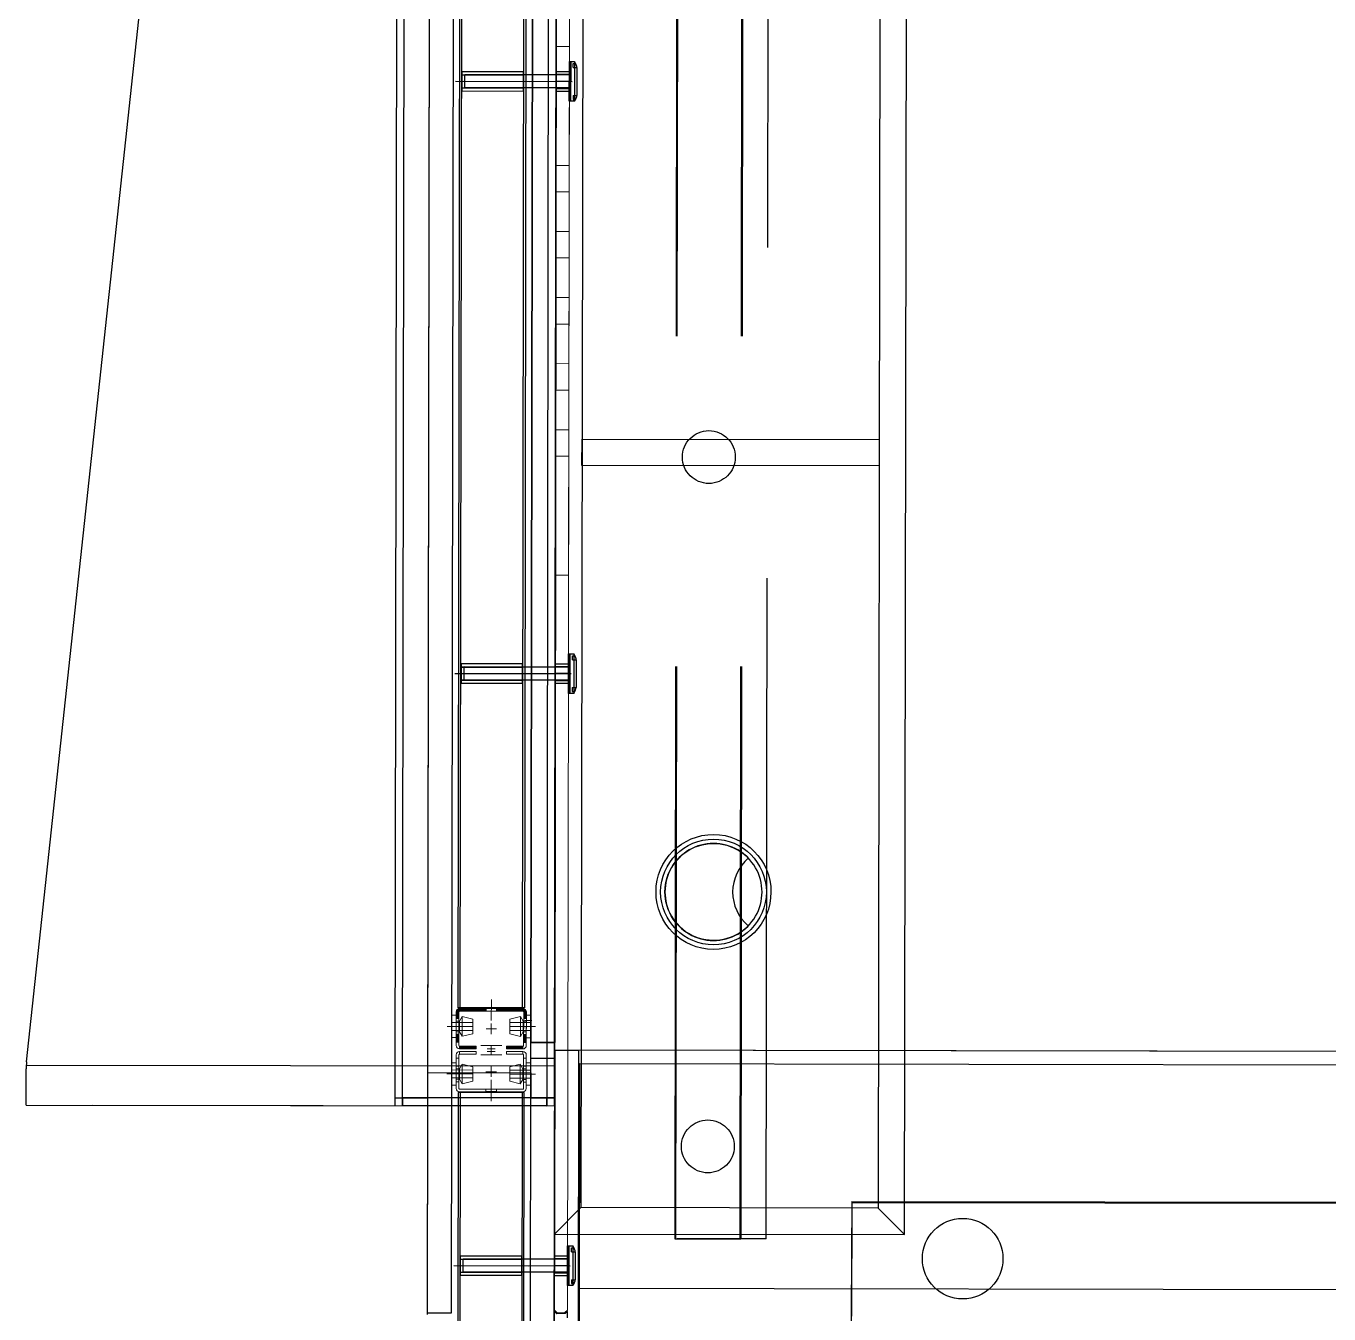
# Model space of a CAD drawing. Header units: inches. Extents: x 54 to 199, y 70 to 109.
# Drawn here: x 143.921 to 144.907, y 83.26 to 84.234 of the extents above; entities that cross this region are included whole.
import ezdxf
from ezdxf.enums import TextEntityAlignment as Align

# ---------------------------------------------------------------- set-up
doc = ezdxf.new("R2010")
doc.units = ezdxf.units.IN
doc.header["$MEASUREMENT"] = 0
for name, pattern in [('ACAD_ISO02W100', [15, 12, -3]), ('ACAD_ISO03W100', [30, 12, -18]), ('CENTERX2', [4, 2.5, -0.5, 0.5, -0.5]), ('DASHDOT', [1, 0.5, -0.25, 0, -0.25]), ('DASHED', [0.75, 0.5, -0.25]), ('DGN Style 2', [0.635854, 0.381513, -0.254342]), ('DGN Style 4', [470.164695, 234.8475, -117.42375, 0.469695, -117.42375]), ('HIDDEN2', [0.1875, 0.125, -0.0625]), ('HIDDENX2', [0.75, 0.5, -0.25])]:
    doc.linetypes.add(name, pattern=pattern)
for name, color, linetype in [('1501', 6, 'Continuous'), ('A002_Pen02', 2, 'Continuous'), ('CENTER', 20, 'DASHDOT'), ('DIM', 152, 'Continuous'), ('hatch', 2, 'Continuous'), ('hidden', 252, 'Continuous'), ('metal', 200, 'Continuous'), ('partition', 7, 'Continuous')]:
    doc.layers.add(name, color=color, linetype=linetype)
doc.layers.add('GLASS-EEE', color=140, linetype='Continuous', lineweight=5)
doc.layers.add('ws', color=7, linetype='Continuous', lineweight=0)
doc.layers.add('GOLDCLADDING', color=7, linetype='Continuous', true_color=0xffc20a)
doc.styles.add('ROMANS', font='romans.shx')

# ---------------------------------------------------------------- blocks, each defined once
blk = doc.blocks.new('GRWRFHRH')
at = {"color": 252, "ltscale": 3}
for p, q in [((4.247, 10.59029), (4.24925, 12.10829)), ((4.247, 10.59129), (4.24925, 12.10729)), ((4.26725, 12.10726), (4.265, 10.59127)), ((4.34525, 12.10815), (4.343, 10.59015)), ((4.22423, 12.09232), (4.22224, 10.75433)), ((4.22423, 12.09232), (4.22224, 10.75433)), ((4.22824, 10.75432), (4.23023, 12.09232)), ((4.24724, 10.75429), (4.24923, 12.09229)), ((4.32524, 10.75417), (4.32723, 12.09217)), ((4.33923, 12.09215), (4.33724, 10.75416)), ((4.34324, 10.75415), (4.34523, 12.09214)), ((4.34523, 12.09214), (4.34324, 10.75415)), ((4.3433, 10.79015), (4.34523, 12.09015)), ((4.3268, 11.80217), (4.32531, 10.79617)), ((4.34331, 10.79614), (4.3448, 11.80214)), ((4.35436, 11.50813), (4.35441, 11.53813)), ((4.35441, 11.53813), (4.35541, 11.53813)), ((4.35541, 11.53813), (4.35536, 11.50813)), ((4.27538, 11.51825), (4.27539, 11.52825)), ((4.35539, 11.52813), (4.27539, 11.52825)), ((4.34437, 11.51565), (4.3444, 11.53065)), ((4.34438, 11.51765), (4.34439, 11.52865)), ((4.34439, 11.52865), (4.35439, 11.52863)), ((4.3444, 11.53065), (4.3544, 11.53063)), ((4.3544, 11.53063), (4.35437, 11.51563)), ((4.35439, 11.52863), (4.35438, 11.51763)), ((4.35438, 11.51763), (4.35439, 11.52863)), ((4.35439, 11.52863), (4.35539, 11.52863)), ((4.35539, 11.52863), (4.35538, 11.51763)), ((4.35538, 11.51813), (4.27538, 11.51825)), ((4.35489, 11.52313), (4.34389, 11.52315)), ((4.35438, 11.51763), (4.34438, 11.51765)), ((4.35589, 11.52313), (4.35389, 11.52313)), ((4.35538, 11.51763), (4.35438, 11.51763)), ((4.35437, 11.51563), (4.34437, 11.51565)), ((4.35536, 11.50813), (4.35436, 11.50813)), ((4.3537, 11.06013), (4.35374, 11.09013)), ((4.35374, 11.09013), (4.35474, 11.09013)), ((4.35474, 11.09013), (4.3547, 11.06013)), ((4.27471, 11.07025), (4.27473, 11.08025)), ((4.35473, 11.08013), (4.27473, 11.08025)), ((4.35422, 11.07513), (4.34322, 11.07515)), ((4.34371, 11.06765), (4.34373, 11.08265)), ((4.34371, 11.06965), (4.34373, 11.08065)), ((4.34373, 11.08265), (4.35373, 11.08263)), ((4.34373, 11.08065), (4.35373, 11.08063)), ((4.35522, 11.07513), (4.35322, 11.07514)), ((4.35373, 11.08263), (4.35371, 11.06763)), ((4.35373, 11.08063), (4.35371, 11.06963)), ((4.35371, 11.06963), (4.35373, 11.08063)), ((4.35373, 11.08063), (4.35473, 11.08063)), ((4.35473, 11.08063), (4.35471, 11.06963)), ((4.35471, 11.07013), (4.27471, 11.07025)), ((4.35371, 11.06963), (4.34371, 11.06965)), ((4.35371, 11.06763), (4.34371, 11.06765)), ((4.35471, 11.06963), (4.35371, 11.06963)), ((4.3547, 11.06013), (4.3537, 11.06013)), ((4.32531, 10.79617), (4.34331, 10.79614)), ((4.3433, 10.79015), (4.3427, 10.39015)), ((4.9433, 10.78926), (4.3433, 10.79015)), ((5.6933, 10.78815), (4.3433, 10.79015)), ((4.24724, 10.75429), (4.24727, 10.77329)), ((4.24727, 10.77329), (4.32527, 10.77317)), ((4.32527, 10.77317), (4.32524, 10.75417)), ((4.22224, 10.75433), (4.22824, 10.75432)), ((4.22224, 10.75433), (4.24724, 10.75429)), ((4.33724, 10.75416), (4.22824, 10.75432)), ((4.22824, 10.75432), (4.22824, 10.74832)), ((4.22824, 10.74832), (4.22824, 10.75432)), ((4.22824, 10.75432), (4.24724, 10.75429)), ((4.22824, 10.74832), (4.33724, 10.74816)), ((4.33724, 10.74816), (4.22824, 10.74832)), ((4.32524, 10.75417), (4.33724, 10.75416)), ((4.34324, 10.75415), (4.32524, 10.75417)), ((4.33724, 10.74816), (4.33724, 10.75416)), ((4.33724, 10.75416), (4.34324, 10.75415)), ((4.33724, 10.75416), (4.33724, 10.74816)), ((4.35303, 10.61213), (4.35308, 10.64213)), ((4.35308, 10.64213), (4.35408, 10.64213)), ((4.35408, 10.64213), (4.35403, 10.61213)), ((4.27405, 10.62225), (4.27406, 10.63225)), ((4.35406, 10.63213), (4.27406, 10.63225)), ((4.34305, 10.61965), (4.34307, 10.63465)), ((4.34305, 10.62165), (4.34306, 10.63265)), ((4.34306, 10.63265), (4.35306, 10.63263)), ((4.34307, 10.63465), (4.35307, 10.63463)), ((4.35307, 10.63463), (4.35305, 10.61963)), ((4.35306, 10.63263), (4.35305, 10.62163)), ((4.35305, 10.62163), (4.35306, 10.63263)), ((4.35306, 10.63263), (4.35406, 10.63263)), ((4.35406, 10.63263), (4.35405, 10.62163)), ((4.35405, 10.62213), (4.27405, 10.62225)), ((4.35356, 10.62713), (4.34256, 10.62715)), ((4.35305, 10.62163), (4.34305, 10.62165)), ((4.35305, 10.61963), (4.34305, 10.61965)), ((4.35456, 10.62713), (4.35256, 10.62714)), ((4.35405, 10.62163), (4.35305, 10.62163)), ((4.35403, 10.61213), (4.35303, 10.61213)), ((4.36197, 10.57012), (4.36203, 10.61012)), ((4.36203, 10.61012), (5.67403, 10.60817)), ((4.265, 10.59127), (4.247, 10.59129))]:
    blk.add_line(p, q, dxfattribs=at)
at = {"color": 252}
for p, q in [((4.22423, 12.09232), (4.22224, 10.75433)), ((4.34324, 10.75415), (4.34523, 12.09214)), ((4.35536, 11.50813), (4.35541, 11.53813)), ((4.35541, 11.53813), (4.35841, 11.53813)), ((4.35841, 11.53813), (4.35836, 11.50813)), ((4.35538, 11.51813), (4.35539, 11.52813)), ((4.36037, 11.51312), (4.3604, 11.53312)), ((4.35836, 11.50813), (4.35536, 11.50813)), ((4.3547, 11.06013), (4.35474, 11.09013)), ((4.35474, 11.09013), (4.35774, 11.09013)), ((4.35774, 11.09013), (4.3577, 11.06013)), ((4.3597, 11.06513), (4.35973, 11.08513)), ((4.35471, 11.07013), (4.35473, 11.08013)), ((4.3577, 11.06013), (4.3547, 11.06013)), ((4.29937, 10.82173), (4.29137, 10.82174)), ((4.29928, 10.7587), (4.29128, 10.75871)), ((3.99324, 10.74867), (4.34324, 10.74815)), ((4.22224, 10.75433), (4.24724, 10.75429)), ((4.32524, 10.75417), (4.34324, 10.75415)), ((4.35403, 10.61213), (4.35408, 10.64213)), ((4.35408, 10.64213), (4.35708, 10.64213)), ((4.35708, 10.64213), (4.35703, 10.61213)), ((4.35405, 10.62213), (4.35406, 10.63213)), ((4.35904, 10.61713), (4.35907, 10.63713)), ((4.35703, 10.61213), (4.35403, 10.61213))]:
    blk.add_line(p, q, dxfattribs=at)
at = {"color": 252, "linetype": 'ACAD_ISO03W100'}
for p, q in [((4.34309, 10.65115), (4.34485, 11.83415)), ((4.60809, 10.65076), (4.60985, 11.83376)), ((4.36482, 11.81412), (4.36312, 10.67112)), ((4.58982, 11.81378), (4.58812, 10.67079)), ((4.36395, 11.23262), (4.36398, 11.25262)), ((4.36398, 11.25262), (4.58898, 11.25229)), ((4.58898, 11.25229), (4.58895, 11.23229)), ((4.58895, 11.23229), (4.36395, 11.23262)), ((4.3427, 10.39015), (4.3433, 10.79015)), ((4.3433, 10.79015), (4.3613, 10.79012)), ((4.3613, 10.79012), (4.3607, 10.39012)), ((4.36172, 10.40012), (4.36228, 10.78012)), ((4.36228, 10.78012), (5.67428, 10.77817)), ((4.36312, 10.67112), (4.34309, 10.65115)), ((4.36312, 10.67112), (4.34309, 10.65115)), ((4.58812, 10.67079), (4.36312, 10.67112)), ((4.60809, 10.65076), (4.58812, 10.67079)), ((4.58812, 10.67079), (4.60809, 10.65076)), ((4.34309, 10.65115), (4.60809, 10.65076))]:
    blk.add_line(p, q, dxfattribs=at)
at = {"color": 252, "linetype": 'DASHED'}
for p, q in [((4.43584, 11.83051), (4.4341, 10.64751)), ((4.43619, 11.83051), (4.43445, 10.64751)), ((4.43619, 11.83051), (4.43445, 10.64751)), ((4.43654, 11.83051), (4.4348, 10.64751)), ((4.48514, 11.83044), (4.4834, 10.64744)), ((4.48584, 11.83044), (4.4841, 10.64744)), ((4.5034, 10.64741), (4.50514, 11.83041)), ((4.56812, 10.67584), (4.56799, 10.58913)), ((4.56812, 10.67584), (5.66812, 10.67419)), ((4.56812, 10.67549), (5.66812, 10.67384)), ((4.56812, 10.67549), (5.66812, 10.67384)), ((4.56812, 10.67514), (5.66812, 10.67349)), ((4.56796, 10.56983), (4.56809, 10.6559)), ((4.4341, 10.64751), (4.4841, 10.64744)), ((4.5034, 10.64741), (4.43603, 10.64751))]:
    blk.add_line(p, q, dxfattribs=at)
at = {"color": 252, "lineweight": 25}
for p, q in [((4.34324, 10.74815), (4.34479, 11.79815)), ((3.94357, 10.78138), (4.04544, 11.72559)), ((3.94324, 10.74874), (3.94328, 10.77609)), ((3.94324, 10.74874), (4.34324, 10.74815))]:
    blk.add_line(p, q, dxfattribs=at)
at = {"color": 252, "linetype": 'HIDDENX2'}
for p, q in [((4.35733, 11.53363), (4.35734, 11.53663)), ((4.35734, 11.53663), (4.35927, 11.53663)), ((4.35733, 11.53363), (4.3603, 11.53363)), ((4.3573, 11.51263), (4.36027, 11.51263)), ((4.3573, 11.51263), (4.3573, 11.50963)), ((4.3573, 11.50963), (4.35923, 11.50963)), ((4.35667, 11.08863), (4.3586, 11.08863)), ((4.35667, 11.08563), (4.35667, 11.08863)), ((4.35667, 11.08563), (4.35964, 11.08563)), ((4.35664, 11.06463), (4.35663, 11.06163)), ((4.35664, 11.06463), (4.35961, 11.06463)), ((4.35663, 11.06163), (4.35856, 11.06163)), ((4.356, 10.63763), (4.35601, 10.64063)), ((4.35601, 10.64063), (4.35794, 10.64063)), ((4.356, 10.63763), (4.35897, 10.63763)), ((4.35597, 10.61663), (4.35894, 10.61663)), ((4.35597, 10.61663), (4.35597, 10.61363)), ((4.35597, 10.61363), (4.3579, 10.61363))]:
    blk.add_line(p, q, dxfattribs=at)
at = {"color": 252, "linetype": 'HIDDEN2'}
for p, q in [((4.2734, 11.52825), (4.3194, 11.52818)), ((4.2734, 11.5281), (4.3194, 11.52803)), ((4.27338, 11.5184), (4.31938, 11.51833)), ((4.27338, 11.51825), (4.31938, 11.51818)), ((4.27273, 11.08025), (4.31873, 11.08018)), ((4.27273, 11.0801), (4.31873, 11.08003)), ((4.27272, 11.0704), (4.31872, 11.07033)), ((4.27272, 11.07025), (4.31872, 11.07018)), ((4.27209, 10.63225), (4.31809, 10.63218)), ((4.27209, 10.6321), (4.31809, 10.63203)), ((4.27208, 10.6224), (4.31808, 10.62233)), ((4.27208, 10.62225), (4.31808, 10.62218))]:
    blk.add_line(p, q, dxfattribs=at)
at = {"color": 252, "linetype": 'HIDDENX2', "ltscale": 3}
for p, q in [((4.35539, 11.52798), (4.27539, 11.5281)), ((4.35538, 11.51829), (4.27538, 11.5184)), ((4.35473, 11.07998), (4.27473, 11.0801)), ((4.35471, 11.07029), (4.27471, 11.0704)), ((4.35406, 10.63198), (4.27406, 10.6321)), ((4.35405, 10.62229), (4.27405, 10.62241))]:
    blk.add_line(p, q, dxfattribs=at)
at = {"color": 252, "linetype": 'CENTERX2', "ltscale": 3}
for p, q in [((4.26834, 11.52326), (4.32444, 11.52317)), ((4.26767, 11.07526), (4.32378, 11.07517)), ((4.26703, 10.62725), (4.32314, 10.62717))]:
    blk.add_line(p, q, dxfattribs=at)
at = {"color": 252, "linetype": 'CENTERX2'}
for p, q in [((4.27422, 11.52325), (4.35642, 11.52313)), ((4.27355, 11.07525), (4.35576, 11.07513)), ((4.27289, 10.62725), (4.35509, 10.62713))]:
    blk.add_line(p, q, dxfattribs=at)
at = {"color": 252, "lineweight": 0}
blk.add_line((4.32595, 10.81267), (4.32075, 10.81268), dxfattribs=at)
at = {"color": 252, "linetype": 'HIDDEN2'}
for points in [[(4.3194, 11.53068), (4.31938, 11.51568), (4.27338, 11.51575), (4.2734, 11.53075)], [(4.31874, 11.08268), (4.31871, 11.06768), (4.27271, 11.06775), (4.27274, 11.08275)], [(4.3181, 10.63468), (4.31807, 10.61968), (4.27207, 10.61975), (4.2721, 10.63475)]]:
    blk.add_lwpolyline(points, close=True, dxfattribs=at)
at = {"color": 252, "linetype": 'DASHED'}
for centre, radius in [((4.45997, 11.23898), 0.02), ((4.45919, 10.71748), 0.02), ((4.65205, 10.63252, 0.0039), 0.0305)]:
    blk.add_circle(centre, radius, dxfattribs=at)
at = {"color": 252, "linetype": 'ACAD_ISO02W100', "ltscale": 3}
blk.add_circle((4.46348, 10.90997), 0.04, dxfattribs=at)
at = {"color": 252}
for centre, radius, start, end in [((4.34758, 11.53092), 0.01301, 9.75146, 33.63428), ((4.34755, 11.51537), 0.01301, 326.1957, 350.07852), ((4.34691, 11.08292), 0.01301, 9.75146, 33.63428), ((4.34689, 11.06737), 0.01301, 326.1957, 350.07852), ((3.99328, 10.77601), 0.05, 173.84209, 179.91499), ((4.34625, 10.63492), 0.01301, 9.75146, 33.63428), ((4.34622, 10.61937), 0.01301, 326.1957, 350.07852)]:
    blk.add_arc(centre, radius, start, end, dxfattribs=at)
at = {"layer": '1501', "color": 252}
blk.add_lwpolyline([(4.48984, 10.93555, 0.461701), (4.48977, 10.88432, -2.461701)], format="xyb", close=True, dxfattribs=at)
at = {"layer": 'A002_Pen02', "color": 252, "linetype": 'ACAD_ISO03W100'}
for p, q in [((4.34328, 10.77815), (3.94328, 10.77874)), ((4.22228, 10.77833), (4.22224, 10.74833)), ((4.22228, 10.77833), (4.22224, 10.74833))]:
    blk.add_line(p, q, dxfattribs=at)
at = {"layer": 'CENTER', "color": 252, "linetype": 'DASHDOT', "lineweight": 0, "ltscale": 5}
for p, q in [((4.29536, 10.82872), (4.29533, 10.81272)), ((4.26182, 10.80827), (4.27782, 10.80824)), ((4.29533, 10.81047), (4.29532, 10.80247)), ((4.32882, 10.80817), (4.31282, 10.80819)), ((4.29932, 10.80646), (4.29132, 10.80647)), ((4.3033, 10.7937), (4.2873, 10.79373)), ((4.2983, 10.79121), (4.2923, 10.79122)), ((4.2983, 10.78922), (4.2923, 10.78923)), ((4.29529, 10.78672), (4.2953, 10.79022)), ((4.2953, 10.79372), (4.2953, 10.79022)), ((4.30329, 10.78671), (4.28729, 10.78673)), ((4.29527, 10.76997), (4.29528, 10.77797)), ((4.26177, 10.77227), (4.27777, 10.77225)), ((4.29927, 10.77396), (4.29127, 10.77398)), ((4.29524, 10.75172), (4.29526, 10.76772)), ((4.32877, 10.77217), (4.31277, 10.77219))]:
    blk.add_line(p, q, dxfattribs=at)
at = {"layer": 'DIM', "color": 252}
for points in [[(4.46341, 10.86647, -1), (4.46354, 10.95347, -1)], [(4.46353, 10.9467, 1), (4.46342, 10.87324, 1)]]:
    blk.add_lwpolyline(points, format="xyb", close=True, dxfattribs=at)
at = {"layer": 'GLASS-EEE', "color": 252}
for p, q in [((4.34525, 12.10524), (4.34301, 10.59406)), ((4.35301, 10.59405), (4.35525, 12.10522)), ((4.3433, 10.59336), (4.34471, 10.59194)), ((4.34542, 10.59165), (4.35059, 10.59164)), ((4.3513, 10.59193), (4.35271, 10.59334))]:
    blk.add_line(p, q, dxfattribs=at)
at = {"layer": 'GLASS-EEE', "color": 252, "ltscale": 3}
for p, q in [((4.34383, 11.14965), (4.34443, 11.54965)), ((4.34443, 11.54965), (4.35443, 11.54964)), ((4.35443, 11.54964), (4.35383, 11.14964)), ((4.34429, 11.45965), (4.34426, 11.43965)), ((4.35429, 11.45964), (4.34429, 11.45965)), ((4.35426, 11.43964), (4.35429, 11.45964)), ((4.34426, 11.43965), (4.35426, 11.43964)), ((4.34422, 11.40965), (4.34419, 11.38965)), ((4.35422, 11.40964), (4.34422, 11.40965)), ((4.35419, 11.38964), (4.35422, 11.40964)), ((4.34419, 11.38965), (4.35419, 11.38964)), ((4.34411, 11.33965), (4.34414, 11.35965)), ((4.34414, 11.35965), (4.35414, 11.35964)), ((4.35414, 11.35964), (4.35411, 11.33964)), ((4.35411, 11.33964), (4.34411, 11.33965)), ((4.34404, 11.28965), (4.34407, 11.30965)), ((4.34407, 11.30965), (4.35407, 11.30964)), ((4.35407, 11.30964), (4.35404, 11.28964)), ((4.35404, 11.28964), (4.34404, 11.28965)), ((4.34397, 11.23965), (4.34399, 11.25965)), ((4.34399, 11.25965), (4.35399, 11.25964)), ((4.35399, 11.25964), (4.35397, 11.23964)), ((4.35397, 11.23964), (4.34397, 11.23965)), ((4.35383, 11.14964), (4.34383, 11.14965))]:
    blk.add_line(p, q, dxfattribs=at)
at = {"layer": 'GLASS-EEE', "color": 252}
for centre, start, end in [((4.34401, 10.59406), 179.91499, 224.91499), ((4.34542, 10.59265), 224.91499, 269.91499), ((4.35059, 10.59264), 269.91499, 314.91499), ((4.35201, 10.59405), 314.91499, 359.91499)]:
    blk.add_arc(centre, 0.001, start, end, dxfattribs=at)
at = {"layer": 'hatch', "color": 252, "linetype": 'Continuous', "lineweight": 0}
for p, q in [((4.26534, 10.81676), (4.26531, 10.79976)), ((4.26884, 10.81675), (4.26534, 10.81676)), ((4.26884, 10.81675), (4.26881, 10.79976)), ((4.26883, 10.81458), (4.27084, 10.81657)), ((4.26884, 10.81935), (4.27125, 10.82175)), ((4.26884, 10.81882), (4.27178, 10.82175)), ((4.26884, 10.81829), (4.27231, 10.82175)), ((4.26884, 10.81776), (4.27284, 10.82175)), ((4.26884, 10.81723), (4.27084, 10.81923)), ((4.26884, 10.8167), (4.27084, 10.81869)), ((4.26884, 10.81617), (4.27084, 10.81816)), ((4.26884, 10.81564), (4.27084, 10.81763)), ((4.26884, 10.81511), (4.27084, 10.8171)), ((4.26895, 10.81999), (4.27061, 10.82164)), ((4.27137, 10.81975), (4.27337, 10.82175)), ((4.2719, 10.81975), (4.2739, 10.82175)), ((4.27243, 10.81975), (4.27443, 10.82175)), ((4.27296, 10.81975), (4.27496, 10.82175)), ((4.27349, 10.81975), (4.27549, 10.82175)), ((4.27402, 10.81975), (4.27602, 10.82174)), ((4.27455, 10.81975), (4.27655, 10.82174)), ((4.27508, 10.81975), (4.27708, 10.82174)), ((4.27561, 10.81974), (4.27761, 10.82174)), ((4.27614, 10.81974), (4.27814, 10.82174)), ((4.27667, 10.81974), (4.27868, 10.82174)), ((4.2772, 10.81974), (4.27921, 10.82174)), ((4.27773, 10.81974), (4.27974, 10.82174)), ((4.27826, 10.81974), (4.28027, 10.82174)), ((4.27879, 10.81974), (4.2808, 10.82174)), ((4.27932, 10.81974), (4.28133, 10.82174)), ((4.27985, 10.81974), (4.28186, 10.82174)), ((4.28038, 10.81974), (4.28239, 10.82173)), ((4.28091, 10.81974), (4.28292, 10.82173)), ((4.28145, 10.81974), (4.28345, 10.82173)), ((4.28198, 10.81974), (4.28398, 10.82173)), ((4.28251, 10.81973), (4.28451, 10.82173)), ((4.28304, 10.81973), (4.28504, 10.82173)), ((4.28357, 10.81973), (4.28557, 10.82173)), ((4.2841, 10.81973), (4.2861, 10.82173)), ((4.28463, 10.81973), (4.28663, 10.82173)), ((4.28516, 10.81973), (4.28716, 10.82173)), ((4.28569, 10.81973), (4.28769, 10.82173)), ((4.28622, 10.81973), (4.28822, 10.82173)), ((4.28675, 10.81973), (4.28875, 10.82173)), ((4.28728, 10.81973), (4.28928, 10.82172)), ((4.28781, 10.81973), (4.28981, 10.82172)), ((4.28834, 10.81973), (4.29034, 10.82172)), ((4.28887, 10.81973), (4.29087, 10.82172)), ((4.2894, 10.81972), (4.29134, 10.82166)), ((4.28993, 10.81972), (4.29134, 10.82113)), ((4.29046, 10.81972), (4.29134, 10.8206)), ((4.29099, 10.81972), (4.29134, 10.82007)), ((4.29934, 10.8217), (4.29936, 10.82171)), ((4.29934, 10.82117), (4.29989, 10.82171)), ((4.29934, 10.82064), (4.30042, 10.82171)), ((4.29934, 10.82011), (4.30095, 10.82171)), ((4.29948, 10.81971), (4.30148, 10.82171)), ((4.30001, 10.81971), (4.30201, 10.82171)), ((4.30054, 10.81971), (4.30254, 10.8217)), ((4.30107, 10.81971), (4.30307, 10.8217)), ((4.3016, 10.81971), (4.3036, 10.8217)), ((4.30213, 10.81971), (4.30413, 10.8217)), ((4.30266, 10.8197), (4.30466, 10.8217)), ((4.30319, 10.8197), (4.30519, 10.8217)), ((4.30372, 10.8197), (4.30572, 10.8217)), ((4.30425, 10.8197), (4.30625, 10.8217)), ((4.30478, 10.8197), (4.30678, 10.8217)), ((4.30531, 10.8197), (4.30731, 10.8217)), ((4.30584, 10.8197), (4.30784, 10.8217)), ((4.30637, 10.8197), (4.30837, 10.8217)), ((4.3069, 10.8197), (4.3089, 10.8217)), ((4.30743, 10.8197), (4.30943, 10.82169)), ((4.30796, 10.8197), (4.30996, 10.82169)), ((4.30849, 10.8197), (4.3105, 10.82169)), ((4.30902, 10.8197), (4.31103, 10.82169)), ((4.30955, 10.81969), (4.31156, 10.82169)), ((4.31008, 10.81969), (4.31209, 10.82169)), ((4.31061, 10.81969), (4.31262, 10.82169)), ((4.31114, 10.81969), (4.31315, 10.82169)), ((4.31167, 10.81969), (4.31368, 10.82169)), ((4.3122, 10.81969), (4.31421, 10.82169)), ((4.31273, 10.81969), (4.31474, 10.82169)), ((4.31327, 10.81969), (4.31527, 10.82169)), ((4.3138, 10.81969), (4.3158, 10.82169)), ((4.31433, 10.81969), (4.31633, 10.82168)), ((4.31486, 10.81969), (4.31686, 10.82168)), ((4.31539, 10.81969), (4.31739, 10.82168)), ((4.31592, 10.81969), (4.31792, 10.82168)), ((4.31645, 10.81968), (4.31845, 10.82168)), ((4.31698, 10.81968), (4.31898, 10.82168)), ((4.31751, 10.81968), (4.31951, 10.82167)), ((4.31804, 10.81968), (4.31996, 10.8216)), ((4.31857, 10.81968), (4.32036, 10.82146)), ((4.3191, 10.81968), (4.3207, 10.82128)), ((4.31957, 10.81962), (4.321, 10.82105)), ((4.31982, 10.81934), (4.32126, 10.82078)), ((4.31983, 10.81459), (4.32184, 10.81659)), ((4.31984, 10.81883), (4.32148, 10.82047)), ((4.31984, 10.8183), (4.32166, 10.82012)), ((4.31984, 10.81777), (4.32178, 10.81971)), ((4.31984, 10.81724), (4.32184, 10.81924)), ((4.31984, 10.81671), (4.32184, 10.81871)), ((4.31984, 10.81618), (4.32184, 10.81818)), ((4.31984, 10.81565), (4.32184, 10.81765)), ((4.31984, 10.81512), (4.32184, 10.81712)), ((4.32184, 10.81668), (4.32181, 10.79968)), ((4.32184, 10.81668), (4.32534, 10.81667)), ((4.32534, 10.81667), (4.32531, 10.79967)), ((4.27133, 10.81225), (4.26883, 10.81225)), ((4.26904, 10.81425), (4.27084, 10.81604)), ((4.26957, 10.81425), (4.27084, 10.81551)), ((4.2701, 10.81425), (4.27083, 10.81498)), ((4.27063, 10.81425), (4.27083, 10.81445)), ((4.27133, 10.81225), (4.27132, 10.80425)), ((4.27334, 10.81575), (4.27133, 10.81225)), ((4.27334, 10.81575), (4.27331, 10.80075)), ((4.28133, 10.81374), (4.27334, 10.81575)), ((4.28133, 10.81374), (4.28132, 10.80274)), ((4.30933, 10.81369), (4.30932, 10.80269)), ((4.30933, 10.81369), (4.31734, 10.81568)), ((4.31734, 10.81568), (4.31731, 10.80068)), ((4.31734, 10.81568), (4.31933, 10.81218)), ((4.31933, 10.81218), (4.31932, 10.80418)), ((4.31933, 10.81218), (4.32183, 10.81218)), ((4.31995, 10.81418), (4.32184, 10.81606)), ((4.32048, 10.81418), (4.32184, 10.81553)), ((4.32102, 10.81418), (4.32184, 10.815)), ((4.32155, 10.81418), (4.32183, 10.81446)), ((4.26881, 10.79976), (4.26531, 10.79976)), ((4.26881, 10.80132), (4.26975, 10.80225)), ((4.26881, 10.80079), (4.27028, 10.80225)), ((4.26881, 10.80026), (4.27081, 10.80225)), ((4.26881, 10.79973), (4.27082, 10.80172)), ((4.26881, 10.7992), (4.27081, 10.80119)), ((4.26881, 10.79867), (4.27081, 10.80066)), ((4.26881, 10.79814), (4.27081, 10.80013)), ((4.26881, 10.79761), (4.27081, 10.7996)), ((4.26881, 10.79708), (4.27081, 10.79907)), ((4.26881, 10.79655), (4.27081, 10.79854)), ((4.27132, 10.80425), (4.26882, 10.80426)), ((4.26882, 10.80185), (4.26922, 10.80225)), ((4.26905, 10.79625), (4.27081, 10.79801)), ((4.26958, 10.79625), (4.27081, 10.79748)), ((4.27011, 10.79625), (4.27081, 10.79695)), ((4.27331, 10.80075), (4.27132, 10.80425)), ((4.28132, 10.80274), (4.27331, 10.80075)), ((4.30932, 10.80269), (4.31731, 10.80068)), ((4.31731, 10.80068), (4.31932, 10.80418)), ((4.31932, 10.80418), (4.32182, 10.80418)), ((4.31981, 10.80133), (4.32066, 10.80218)), ((4.31981, 10.8008), (4.32119, 10.80218)), ((4.31981, 10.80027), (4.32173, 10.80218)), ((4.31981, 10.79974), (4.32182, 10.80174)), ((4.31981, 10.79921), (4.32181, 10.80121)), ((4.31981, 10.79868), (4.32181, 10.80068)), ((4.31981, 10.79815), (4.32181, 10.80015)), ((4.31981, 10.79762), (4.32181, 10.79962)), ((4.31981, 10.79709), (4.32181, 10.79909)), ((4.31981, 10.79656), (4.32181, 10.79855)), ((4.31982, 10.80186), (4.32013, 10.80218)), ((4.31996, 10.79618), (4.32181, 10.79802)), ((4.32049, 10.79618), (4.32181, 10.79749)), ((4.32102, 10.79618), (4.32181, 10.79696)), ((4.32181, 10.79968), (4.32531, 10.79967)), ((4.27064, 10.79625), (4.27081, 10.79642)), ((4.2713, 10.79321), (4.27135, 10.79325)), ((4.2713, 10.79268), (4.27188, 10.79325)), ((4.2713, 10.79215), (4.27241, 10.79325)), ((4.2713, 10.79162), (4.27294, 10.79325)), ((4.27146, 10.79125), (4.27347, 10.79325)), ((4.27199, 10.79125), (4.274, 10.79325)), ((4.27253, 10.79125), (4.27453, 10.79325)), ((4.27306, 10.79125), (4.27506, 10.79325)), ((4.27359, 10.79125), (4.27559, 10.79324)), ((4.27412, 10.79125), (4.27612, 10.79324)), ((4.27465, 10.79125), (4.27665, 10.79324)), ((4.27518, 10.79125), (4.27718, 10.79324)), ((4.27571, 10.79124), (4.27771, 10.79324)), ((4.27624, 10.79124), (4.27824, 10.79324)), ((4.27677, 10.79124), (4.27877, 10.79324)), ((4.2773, 10.79124), (4.2793, 10.79324)), ((4.27783, 10.79124), (4.27983, 10.79324)), ((4.27836, 10.79124), (4.28036, 10.79324)), ((4.27889, 10.79124), (4.28089, 10.79324)), ((4.27942, 10.79124), (4.28142, 10.79324)), ((4.27995, 10.79124), (4.28195, 10.79324)), ((4.28048, 10.79124), (4.28248, 10.79323)), ((4.28101, 10.79124), (4.28301, 10.79323)), ((4.28154, 10.79124), (4.28354, 10.79323)), ((4.28207, 10.79124), (4.2838, 10.79296)), ((4.2826, 10.79123), (4.2838, 10.79243)), ((4.28313, 10.79123), (4.2838, 10.7919)), ((4.28366, 10.79123), (4.2838, 10.79137)), ((4.3068, 10.79312), (4.30688, 10.7932)), ((4.3068, 10.79259), (4.30741, 10.7932)), ((4.3068, 10.79206), (4.30794, 10.7932)), ((4.3068, 10.79153), (4.30847, 10.7932)), ((4.307, 10.7912), (4.309, 10.7932)), ((4.30753, 10.7912), (4.30953, 10.79319)), ((4.30806, 10.7912), (4.31006, 10.79319)), ((4.30859, 10.7912), (4.31059, 10.79319)), ((4.30912, 10.7912), (4.31112, 10.79319)), ((4.30965, 10.79119), (4.31165, 10.79319)), ((4.31018, 10.79119), (4.31218, 10.79319)), ((4.31071, 10.79119), (4.31271, 10.79319)), ((4.31124, 10.79119), (4.31324, 10.79319)), ((4.31177, 10.79119), (4.31377, 10.79319)), ((4.3123, 10.79119), (4.3143, 10.79319)), ((4.31283, 10.79119), (4.31483, 10.79319)), ((4.31336, 10.79119), (4.31536, 10.79319)), ((4.31389, 10.79119), (4.31589, 10.79319)), ((4.31442, 10.79119), (4.31642, 10.79318)), ((4.31495, 10.79119), (4.31695, 10.79318)), ((4.31548, 10.79119), (4.31748, 10.79318)), ((4.31601, 10.79118), (4.31802, 10.79318)), ((4.31654, 10.79118), (4.31855, 10.79318)), ((4.31707, 10.79118), (4.31908, 10.79318)), ((4.3176, 10.79118), (4.3193, 10.79288)), ((4.31813, 10.79118), (4.3193, 10.79235)), ((4.31866, 10.79118), (4.3193, 10.79182)), ((4.31919, 10.79118), (4.3193, 10.79129)), ((4.32155, 10.79618), (4.32181, 10.79643)), ((4.26526, 10.76377), (4.26528, 10.78077)), ((4.26878, 10.78076), (4.26528, 10.78077)), ((4.26876, 10.76376), (4.26878, 10.78076)), ((4.27328, 10.77975), (4.27128, 10.77626)), ((4.27326, 10.76475), (4.27328, 10.77975)), ((4.28128, 10.77774), (4.27328, 10.77975)), ((4.28126, 10.76674), (4.28128, 10.77774)), ((4.30926, 10.7667), (4.30928, 10.7777)), ((4.30928, 10.7777), (4.31728, 10.77969)), ((4.31726, 10.76469), (4.31728, 10.77969)), ((4.31728, 10.77969), (4.31928, 10.77619)), ((4.32176, 10.76368), (4.32178, 10.78068)), ((4.32178, 10.78068), (4.32528, 10.78068)), ((4.32526, 10.76368), (4.32528, 10.78068)), ((4.27127, 10.76826), (4.26877, 10.76826)), ((4.27128, 10.77626), (4.26878, 10.77626)), ((4.27127, 10.76826), (4.27128, 10.77626)), ((4.27326, 10.76475), (4.27127, 10.76826)), ((4.31726, 10.76469), (4.31927, 10.76819)), ((4.31927, 10.76819), (4.31928, 10.77619)), ((4.31927, 10.76819), (4.32177, 10.76818)), ((4.31928, 10.77619), (4.32178, 10.77618)), ((4.26876, 10.76376), (4.26526, 10.76377)), ((4.28126, 10.76674), (4.27326, 10.76475)), ((4.30926, 10.7667), (4.31726, 10.76469)), ((4.32176, 10.76368), (4.32526, 10.76368))]:
    blk.add_line(p, q, dxfattribs=at)
at = {"layer": 'hatch', "color": 252, "linetype": 'DGN Style 4', "lineweight": 0}
for p, q in [((4.28132, 10.80824), (4.26532, 10.80826)), ((4.30932, 10.80819), (4.32532, 10.80817)), ((4.28127, 10.77224), (4.26527, 10.77227)), ((4.30927, 10.7722), (4.32527, 10.77218))]:
    blk.add_line(p, q, dxfattribs=at)
at = {"layer": 'hatch', "color": 252, "linetype": 'DGN Style 2', "lineweight": 0}
for p, q in [((4.28133, 10.81124), (4.26533, 10.81126)), ((4.30933, 10.81119), (4.32533, 10.81117)), ((4.28132, 10.80524), (4.26532, 10.80526)), ((4.30932, 10.80519), (4.32532, 10.80517)), ((4.28127, 10.76924), (4.26527, 10.76927)), ((4.28128, 10.77524), (4.26528, 10.77527)), ((4.30927, 10.7692), (4.32527, 10.76918)), ((4.30928, 10.7752), (4.32528, 10.77518))]:
    blk.add_line(p, q, dxfattribs=at)
at = {"layer": 'hidden', "color": 252, "linetype": 'HIDDENX2', "ltscale": 50}
for p, q in [((4.32531, 10.79617), (4.32724, 12.10217)), ((4.34524, 12.10214), (4.34331, 10.79614)), ((4.34331, 10.79614), (4.32531, 10.79617)), ((4.32471, 10.39618), (4.32529, 10.78418)), ((4.32529, 10.78418), (4.34329, 10.78415)), ((4.34329, 10.78415), (4.34271, 10.39615))]:
    blk.add_line(p, q, dxfattribs=at)
at = {"layer": 'metal', "color": 252, "linetype": 'Continuous', "lineweight": 0}
for p, q in [((4.2688, 10.79376), (4.26884, 10.81925)), ((4.2708, 10.79375), (4.27084, 10.81925)), ((4.31934, 10.82168), (4.27134, 10.82175)), ((4.31934, 10.81968), (4.27134, 10.81975)), ((4.29134, 10.82172), (4.29134, 10.81972)), ((4.29934, 10.82171), (4.29934, 10.81971)), ((4.3198, 10.79368), (4.31984, 10.81918)), ((4.3218, 10.79368), (4.32184, 10.81918)), ((4.27083, 10.81425), (4.26883, 10.81425)), ((4.32183, 10.81418), (4.31983, 10.81418)), ((4.27082, 10.80225), (4.26882, 10.80226)), ((4.32182, 10.80218), (4.31982, 10.80218)), ((4.27081, 10.79625), (4.26881, 10.79626)), ((4.2713, 10.78926), (4.27129, 10.78726)), ((4.28379, 10.78724), (4.27129, 10.78726)), ((4.2838, 10.79323), (4.2713, 10.79325)), ((4.2713, 10.79125), (4.2713, 10.79325)), ((4.2838, 10.79123), (4.2713, 10.79125)), ((4.2838, 10.78924), (4.2713, 10.78926)), ((4.28379, 10.78724), (4.2838, 10.78924)), ((4.2838, 10.79323), (4.2838, 10.79123)), ((4.30679, 10.7872), (4.3068, 10.7892)), ((4.31929, 10.78719), (4.30679, 10.7872)), ((4.3193, 10.79318), (4.3068, 10.7932)), ((4.3068, 10.7932), (4.3068, 10.7912)), ((4.3193, 10.79118), (4.3068, 10.7912)), ((4.3193, 10.78919), (4.3068, 10.7892)), ((4.3193, 10.78919), (4.31929, 10.78719)), ((4.3193, 10.79118), (4.3193, 10.79318)), ((4.32181, 10.79618), (4.31981, 10.79618)), ((4.26879, 10.78676), (4.26876, 10.76126)), ((4.27078, 10.77826), (4.26878, 10.77826)), ((4.27079, 10.78426), (4.26879, 10.78426)), ((4.27079, 10.78676), (4.27076, 10.76126)), ((4.31979, 10.78668), (4.31976, 10.76118)), ((4.32178, 10.77818), (4.31978, 10.77818)), ((4.32179, 10.78418), (4.31979, 10.78418)), ((4.32179, 10.78668), (4.32176, 10.76118)), ((4.27076, 10.76626), (4.26876, 10.76626)), ((4.31925, 10.76069), (4.27125, 10.76076)), ((4.31925, 10.75869), (4.27125, 10.75876)), ((4.29125, 10.75873), (4.29125, 10.76073)), ((4.29925, 10.75871), (4.29925, 10.76071)), ((4.32176, 10.76618), (4.31976, 10.76618))]:
    blk.add_line(p, q, dxfattribs=at)
for centre, radius, start, end in [((4.27134, 10.81925), 0.0025, 89.91499, 179.91499), ((4.27134, 10.81925), 0.0005, 89.91499, 179.91499), ((4.31934, 10.81918), 0.0025, 359.91499, 89.91499), ((4.31934, 10.81918), 0.0005, 359.91499, 89.91499), ((4.27129, 10.78676), 0.0025, 89.91499, 179.91499), ((4.2713, 10.79375), 0.0025, 179.91499, 269.91499), ((4.27129, 10.78676), 0.0005, 89.91499, 179.91499), ((4.2713, 10.79375), 0.0005, 179.91499, 269.91499), ((4.31929, 10.78669), 0.0005, 359.91499, 89.91499), ((4.3193, 10.79368), 0.0005, 269.91499, 359.91499), ((4.3193, 10.79368), 0.0025, 269.91499, 359.91499), ((4.31929, 10.78669), 0.0025, 359.91499, 89.91499), ((4.27126, 10.76126), 0.0025, 179.91499, 269.91499), ((4.27126, 10.76126), 0.0005, 179.91499, 269.91499), ((4.31926, 10.76119), 0.0005, 269.91499, 359.91499), ((4.31926, 10.76119), 0.0025, 269.91499, 359.91499)]:
    blk.add_arc(centre, radius, start, end, dxfattribs=at)
at = {"layer": 'partition', "color": 252}
for p, q in [((4.343, 10.59241), (4.343, 10.58789)), ((4.34444, 10.59121), (4.34318, 10.59248)), ((4.35142, 10.59114), (4.34459, 10.59115)), ((4.34525, 10.59115), (4.34525, 10.59165)), ((4.34525, 10.59165), (4.35075, 10.59164)), ((4.35075, 10.59114), (4.34525, 10.59115)), ((4.35075, 10.59164), (4.35075, 10.59114)), ((4.35283, 10.59246), (4.35156, 10.5912)), ((4.353, 10.58788), (4.353, 10.59239))]:
    blk.add_line(p, q, dxfattribs=at)
for centre, radius, start, end in [((4.3431, 10.59241), 0.0001, 44.91499, 179.91499), ((4.34459, 10.59135), 0.0002, 224.91499, 269.91499), ((4.35142, 10.59134), 0.0002, 269.64088, 314.91499), ((4.3529, 10.59239), 0.0001, 359.91499, 134.91499)]:
    blk.add_arc(centre, radius, start, end, dxfattribs=at)
at = {"layer": 'ws', "color": 252, "lineweight": -3}
for p, q in [((4.27035, 10.82225), (4.27176, 11.77575)), ((4.27185, 10.82225), (4.27326, 11.77575)), ((4.31885, 10.82218), (4.32026, 11.77568)), ((4.32176, 11.77568), (4.32035, 10.82218)), ((4.32035, 10.82218), (4.27035, 10.82225)), ((4.27028, 10.75825), (4.26978, 10.42226)), ((4.32028, 10.75818), (4.27028, 10.75825)), ((4.27178, 10.75825), (4.27128, 10.42226)), ((4.31878, 10.75818), (4.31828, 10.42219)), ((4.31978, 10.42218), (4.32028, 10.75818))]:
    blk.add_line(p, q, dxfattribs=at)
at = {"color": 252, "style": 'ROMANS'}
for p in [(-5.11757, 7.45916, 0), (3.16531, 4.70638, 0), (-5.11757, 4.62872, 0)]:
    blk.add_attdef('ELEV', text='', height=0.10354, dxfattribs=at).set_placement(p, align=Align.BOTTOM_LEFT)
for p in [(-5.11757, 7.39034, 0), (3.16531, 4.63756, 0), (-5.11757, 4.5599, 0)]:
    blk.add_attdef('LEVEL', text='', height=0.10354, dxfattribs=at).set_placement(p, align=Align.TOP_LEFT)

msp = doc.modelspace()

# ---------------------------------------------------------------- block references
at = {"layer": 'GOLDCLADDING'}
msp.add_blockref('GRWRFHRH', (139.97813, 72.66933, 0), dxfattribs=at)

doc.saveas('drawing.dxf')
